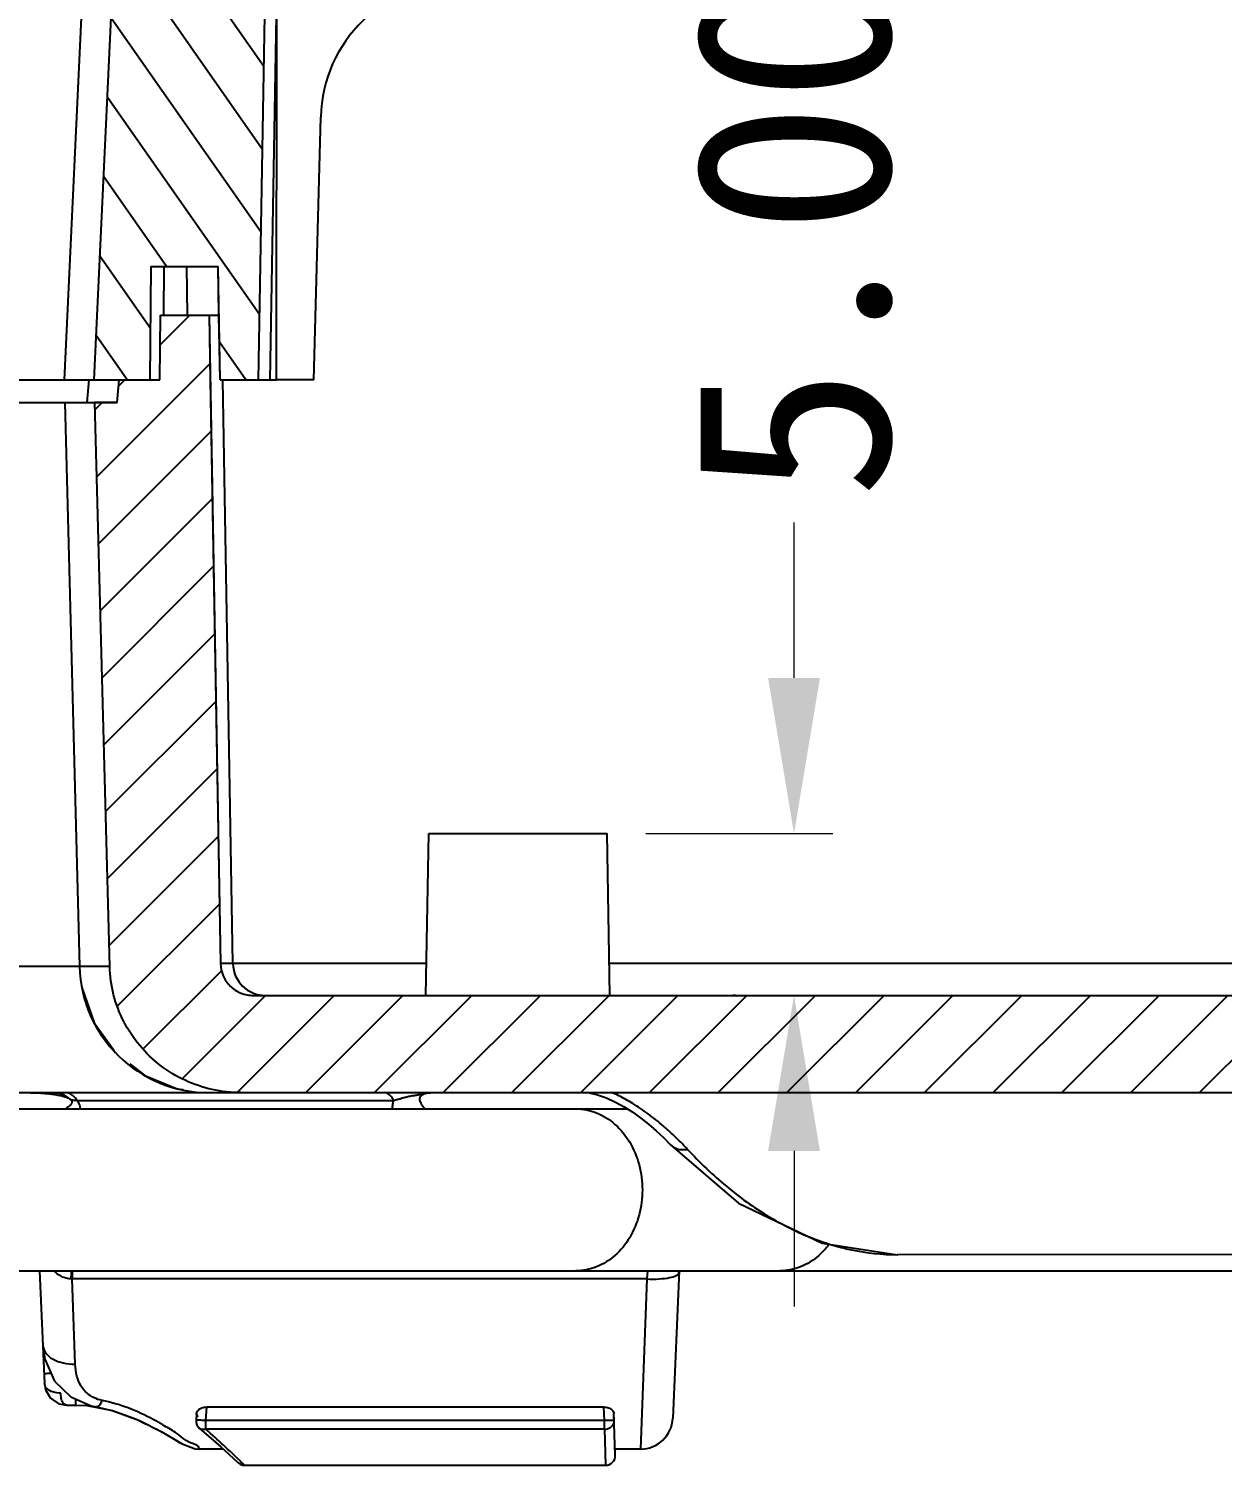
# Model space of a CAD drawing. Header units: millimetres. Extents: x 186 to 1161, y 123 to 802.
# Drawn here: x 520.87 to 557.7, y 442.49 to 486.83 of the extents above; entities that cross this region are included whole.
import ezdxf

# ---------------------------------------------------------------- set-up
doc = ezdxf.new("R2010")
doc.units = ezdxf.units.MM
doc.layers.add('dim', color=3, linetype='Continuous', lineweight=9)
doc.styles.add('FFS', font='')
doc.styles.get('FFS').set_extended_font_data('FangSong_GB2312')
doc.dimstyles.new('YanXiu', dxfattribs={"dimtxt": 2.5, "dimasz": 2.2, "dimexe": 0.66, "dimexo": 0.66, "dimgap": 0.66, "dimtad": 0, "dimzin": 1, "dimdsep": 46, "dimtxsty": 'FFS', "dimcen": 0, "dimclrd": 256, "dimclre": 131, "dimclrt": 42, "dimazin": 0, "dimtfac": 1, "dimtofl": 0, "dimtmove": 0, "dimatfit": 3, "dimfxl": 1, "dimlwd": 5, "dimlwe": 5, "dimarcsym": 0})

# ---------------------------------------------------------------- blocks, each defined once
blk = doc.blocks.new('*D153')
at = {"layer": 'Defpoints', "color": 0}
for p in [(538.7202044471778, 461.9910905168533), (544.4889628868168, 461.9910905168533), (538.8074797717782, 456.9910905168533)]:
    blk.add_point(p, dxfattribs=at)
at = {"layer": 'dim', "lineweight": 5}
for p, q in [((544.4889628868168, 466.7910905168533), (544.4889628868168, 471.5910905168533)), ((544.4889628868168, 452.1910905168533), (544.4889628868168, 447.3910905168533))]:
    blk.add_line(p, q, dxfattribs=at)
at = {"layer": 'dim', "color": 131, "lineweight": 5}
for p, q in [((539.9196044471778, 461.9910905168533), (545.6883628868168, 461.9910905168533)), ((540.0068797717781, 456.9910905168533), (545.6883628868168, 456.9910905168533))]:
    blk.add_line(p, q, dxfattribs=at)
at = {"layer": 'dim'}
for points in [[(543.6889628868169, 466.7910905168533), (545.2889628868168, 466.7910905168533), (544.4889628868168, 461.9910905168533)], [(543.6889628868169, 452.1910905168533), (545.2889628868168, 452.1910905168533), (544.4889628868168, 456.9910905168533)]]:
    blk.add_solid(points, dxfattribs=at)
at = {"layer": 'dim', "color": 42, "insert": (544.4889628868167, 480.4769770033399), "char_height": 6, "attachment_point": 5, "rotation": 90, "style": 'FFS'}
blk.add_mtext('5.00', dxfattribs=at)

msp = doc.modelspace()

# ---------------------------------------------------------------- hatches: boundary and pattern name
at = {"linetype": 'Continuous'}
h = msp.add_hatch(dxfattribs=at)
h.set_pattern_fill('DEFAULT__8', color=2, scale=1.5, angle=125, style=0, pattern_type=0)
h.set_pattern_definition([(125, (335.4924347222777, 614.3216795796532), (-1.2287280664, -0.8603646545), [])])
edge = h.paths.add_edge_path()
edge.add_line((618.4321663564779, 497.4910905168533), (613.4702044471778, 497.4910905168533))
edge.add_arc((618.4327794786777, 495.4478544859537), 2.043236123, 57.47384233520001, 90.01719297910002)
edge.add_spline(control_points=[(619.5313959167779, 497.1706007496539), (619.7778837080778, 497.0132184951533), (620.2691110158776, 496.6996585388531), (621.0007104192773, 496.2329370654531), (621.484950839078, 495.9242052538536), (621.7261985236773, 495.7704442030533)], knot_values=[0, 0, 0, 0, 0.3333333333, 0.6666666667, 1, 1, 1, 1], degree=3, periodic=0)
edge.add_spline(control_points=[(621.7261984525776, 495.7704440916539), (621.7948328636776, 495.7266994265535), (621.9174551108781, 495.6260371153537), (622.0632571092774, 495.4340842467534), (622.1584108725774, 495.2131678520534), (622.1850350111781, 495.0578126110538), (622.1888427163776, 494.9771524601535)], knot_values=[0, 0, 0, 0, 0.25, 0.5, 0.75, 1, 1, 1, 1], degree=3, periodic=0)
edge.add_line((622.1888425933776, 494.9771524543537), (623.0854850119777, 475.9910905168533))
edge.add_line((623.0854850119777, 475.9910905168533), (621.3592415458779, 475.9910905168533))
edge.add_line((621.3592415458779, 475.9910905168533), (621.3327464644781, 478.9857552545534))
edge.add_line((621.3327437503776, 478.9857552368537), (621.3282728902777, 479.4910905168533))
edge.add_line((621.3282728902777, 479.4910905168533), (619.2584425940777, 479.4910905168533))
edge.add_line((619.2584425940777, 479.4910905168533), (619.1966026427781, 475.9910905168533))
edge.add_line((619.1966026427781, 475.9910905168533), (618.0172695897782, 475.9910905168533))
edge.add_line((618.0172695897782, 475.9910905168533), (617.7082755602778, 493.4910905168533))
edge.add_line((617.7082755602778, 493.4910905168533), (582.9702044471778, 493.4910905168533))
edge.add_line((582.9702044471778, 493.4910905168533), (582.9702044471778, 496.1910905168531))
edge.add_line((613.4248074468778, 496.1910905168531), (582.9702044471778, 496.1910905168531))
edge.add_line((613.4248074468778, 496.1910905168531), (613.4702044471778, 497.4910905168533))
edge = h.paths.add_edge_path()
edge.add_line((582.9702044471778, 493.4910905168533), (582.9702044471778, 496.1910905168531))
edge.add_line((582.9702044471778, 493.4910905168533), (582.9702044471778, 496.1910905168531))
edge = h.paths.add_edge_path()
edge.add_line((527.5409917284778, 497.4910905168533), (532.4702044471778, 497.4910905168533))
edge.add_line((532.5156014474778, 496.1910905168531), (532.4702044471778, 497.4910905168533))
edge.add_line((532.5156014474778, 496.1910905168531), (582.9702044471778, 496.1910905168531))
edge.add_line((582.9702044471778, 493.4910905168533), (582.9702044471778, 496.1910905168531))
edge.add_line((528.2640482676779, 493.4910905168533), (582.9702044471778, 493.4910905168533))
edge.add_line((528.2640482676779, 493.4910905168533), (527.9553330336776, 475.9910905168533))
edge.add_line((526.7773435975778, 475.9910905168533), (527.9553330336776, 475.9910905168533))
edge.add_line((526.7773435975778, 475.9910905168533), (526.7155468503779, 479.4910905168533))
edge.add_line((524.6472745247775, 479.4910905168533), (526.7155468503779, 479.4910905168533))
edge.add_line((524.6472745247775, 479.4910905168533), (524.6163360331775, 475.9910905168533))
edge.add_line((522.8927327614774, 475.9910905168533), (524.6163360331775, 475.9910905168533))
edge.add_line((522.8927327614774, 475.9910905168533), (523.7883164275772, 494.9771328613531))
edge.add_spline(control_points=[(523.7883160855781, 494.9771328774539), (523.7921328992779, 495.0580795525536), (523.8188769579774, 495.2138413376531), (523.9142657132779, 495.4349356717537), (524.059902247478, 495.6264923250535), (524.182108335378, 495.7268304742536), (524.250427716278, 495.7704241676536)], knot_values=[0, 0, 0, 0, 0.25, 0.5, 0.75, 1, 1, 1, 1], degree=3, periodic=0)
edge.add_spline(control_points=[(524.2504300912778, 495.7704204455538), (524.4907224083781, 495.9237477950535), (524.9735125359775, 496.2319031295535), (525.7043177835776, 496.6986318092538), (526.1959382891773, 497.0127769315538), (526.4428533787777, 497.1705966415536)], knot_values=[0, 0, 0, 0, 0.3333333333, 0.6666666667, 1, 1, 1, 1], degree=3, periodic=0)
edge.add_arc((527.540426817678, 495.4514529603537), 2.0396376348, 89.9841310021, 122.5558683358)
h = msp.add_hatch(dxfattribs=at)
h.set_pattern_fill('DEFAULT__9', color=2, scale=1.5, angle=45, style=0, pattern_type=0)
h.set_pattern_definition([(45, (335.4924347222777, 614.3216795796532), (-1.0606601718, 1.0606601718), [])])
edge = h.paths.add_edge_path()
edge.add_line((622.3125025006775, 475.9910905168533), (621.0554784026772, 475.9910905168533))
edge.add_line((622.3125025006775, 475.9910905168533), (622.3746687164776, 475.2910905168535))
edge.add_line((622.3746687164776, 475.2910905168535), (623.0668705331773, 475.2910905168535))
edge.add_line((623.0668705331773, 475.2910905168535), (622.6040207853775, 457.886376897254))
edge.add_spline(control_points=[(622.6040208096774, 457.8863768943536), (622.5949442544779, 457.5449896509533), (622.4921737451778, 456.8867693981535), (622.0819469370781, 455.9388005314538), (621.447017266978, 455.1324148699539), (620.6168245268782, 454.4949736161532), (619.5965806737777, 454.0785364452538), (618.9077386095778, 453.9910905168533), (618.551312555278, 453.9910905168533)], knot_values=[0, 0, 0, 0, 0.1666666667, 0.3333333333, 0.5, 0.6666666667, 0.8333333333, 1, 1, 1, 1], degree=3, periodic=0)
edge.add_line((618.551312555278, 453.9910905168533), (582.9702044471778, 453.9910905168533))
edge.add_line((582.9702044471778, 453.9910905168533), (582.9702044471778, 456.9910905168533))
edge.add_line((611.3829291225775, 456.9910905168533), (582.9702044471778, 456.9910905168533))
edge.add_line((611.4702044471778, 461.9910905168533), (611.3829291225775, 456.9910905168533))
edge.add_line((612.9702044471778, 461.9910905168533), (611.4702044471778, 461.9910905168533))
edge.add_line((613.0574797717782, 456.9910905168533), (612.9702044471778, 461.9910905168533))
edge.add_line((615.3829291225775, 456.9910905168533), (613.0574797717773, 456.9910905168533))
edge.add_line((615.3829291225775, 456.9910905168533), (615.4702044471778, 461.9910905168533))
edge.add_line((616.9702044471778, 461.9910905168533), (615.4702044471778, 461.9910905168533))
edge.add_line((616.9702044471778, 461.9910905168533), (617.0574797717782, 456.9910905168533))
edge.add_line((618.1697713498779, 456.9910905168533), (617.0574797717782, 456.9910905168533))
edge.add_spline(control_points=[(618.1697713498779, 456.9910905168533), (618.3070470205776, 456.9910905168533), (618.5599847961776, 457.0420354603536), (618.9005481721779, 457.2609749163537), (619.1246439799779, 457.5930705117532), (619.1793516284779, 457.8397412077536), (619.1817179757782, 457.9736376022536)], knot_values=[0, 0, 0, 0, 0.25, 0.5, 0.75, 1, 1, 1, 1], degree=3, periodic=0)
edge.add_line((619.1817180296775, 457.9736376013532), (619.5355305767771, 477.9910905168533))
edge.add_line((621.0377824068773, 477.9910905168533), (619.5355305767771, 477.9910905168533))
edge.add_line((621.0377824068773, 477.9910905168533), (621.0554784026772, 475.9910905168533))
edge = h.paths.add_edge_path()
edge.add_line((582.9702044471778, 453.9910905168533), (582.9702044471778, 456.9910905168533))
edge.add_line((582.9702044471778, 453.9910905168533), (582.9702044471778, 456.9910905168533))
edge = h.paths.add_edge_path()
edge.add_line((523.6648002165775, 475.9910905168533), (524.9202296519779, 475.9910905168533))
edge.add_line((524.9202296519779, 475.9910905168533), (524.9379053224775, 477.9910905168533))
edge.add_line((524.9379053224775, 477.9910905168533), (526.4385417322774, 477.9910905168533))
edge.add_line((526.4385417322774, 477.9910905168533), (526.7919981052773, 457.9736375377531))
edge.add_spline(control_points=[(526.7919981300774, 457.9736375382533), (526.7943632545775, 457.8396774368537), (526.8490640593773, 457.5929203637531), (527.0730541611774, 457.260813312754), (527.4132848012778, 457.0419859352539), (527.6658937793782, 456.9910905168533), (527.8029743048774, 456.9910905168533)], knot_values=[0, 0, 0, 0, 0.25, 0.5, 0.75, 1, 1, 1, 1], degree=3, periodic=0)
edge.add_line((527.8029743048774, 456.9910905168533), (582.9702044471778, 456.9910905168533))
edge.add_line((582.9702044471778, 453.9910905168533), (582.9702044471778, 456.9910905168533))
edge.add_line((527.4220140764774, 453.9910905168533), (582.9702044471778, 453.9910905168533))
edge.add_spline(control_points=[(527.4220140764774, 453.9910905168533), (527.1204855031774, 453.9910905168533), (526.5335506314777, 454.0560955602539), (525.6837880216781, 454.3428104517532), (524.9178082737781, 454.8073517964538), (524.272980894978, 455.4259880732532), (523.7799432168777, 456.1689010681537), (523.463198885478, 457.0066192578531), (523.3815688484774, 457.5871372524532), (523.3736223649776, 457.8863777028535)], knot_values=[0, 0, 0, 0, 0.1428571429, 0.2857142857, 0.4285714286, 0.5714285714, 0.7142857143000001, 0.8571428570999999, 1, 1, 1, 1], degree=3, periodic=0)
edge.add_line((523.3736224627773, 457.8863777018539), (522.9113225491774, 475.2910905168535))
edge.add_line((523.6027063235779, 475.2910905168535), (522.9113225491783, 475.2910905168535))
edge.add_line((523.6027063235779, 475.2910905168535), (523.6648002165775, 475.9910905168533))

# ---------------------------------------------------------------- linework, layer by layer
at = {"color": 7, "linetype": 'Continuous'}
for p, q in [((522.8506317830779, 494.9771136886536), (521.9673777267781, 475.9910905168533)), ((522.8927327614774, 475.9910905168533), (523.7883164275781, 494.9771328613531)), ((522.8927327614774, 475.9910905168533), (523.7883164275781, 494.9771328613531)), ((528.2640482676779, 493.4910905168533), (527.9553330336776, 475.9910905168533)), ((528.2640482676779, 493.4910905168533), (527.9553330336776, 475.9910905168533)), ((528.3268309116775, 475.9910905168533), (528.6322945610773, 493.4910905168533)), ((528.5230377014777, 475.9910905168533), (528.5306210975778, 487.6662219467532)), ((529.6707871943781, 475.9910905168533), (529.8832220772774, 484.1036513946535)), ((524.6472745247775, 479.4910905168533), (524.6163360331775, 475.9910905168533)), ((524.6472745247775, 479.4910905168533), (524.6163360331775, 475.9910905168533)), ((524.6472745247775, 479.4910905168533), (526.7155468503779, 479.4910905168533)), ((524.6472745247775, 479.4910905168533), (526.7155468503779, 479.4910905168533)), ((525.0441690793778, 477.9901631750533), (525.0572673619781, 479.4910905168533)), ((525.7421536572774, 479.4910905168533), (525.7683317005776, 477.9910905168533)), ((526.7419366005779, 477.9964473214538), (526.7155468503779, 479.4910905168533)), ((526.7773435975778, 475.9910905168533), (526.7155468503779, 479.4910905168533)), ((524.9202296519779, 475.9910905168533), (524.9379053224775, 477.9910905168533)), ((524.9202296519779, 475.9910905168533), (524.9379053224775, 477.9910905168533)), ((524.9379053224775, 477.9910905168533), (526.7420311705773, 477.9910905168533)), ((524.9379053224775, 477.9910905168533), (526.4385417322774, 477.9910905168533)), ((526.4385417322774, 477.9910905168533), (526.4739547241779, 475.9857330550537)), ((526.4385417322774, 477.9910905168533), (526.7919981052773, 457.9736375377531)), ((526.7773435975778, 475.9910905168533), (526.7419366005779, 477.9964473214538)), ((515.1702044471776, 475.9910905168533), (524.9202296519779, 475.9910905168533)), ((522.7287804934776, 475.9910905168533), (522.6675259236781, 475.2910905168535)), ((522.8927327614774, 475.9910905168533), (524.6163360331775, 475.9910905168533)), ((523.6027063235779, 475.2910905168535), (523.6648002165775, 475.9910905168533)), ((523.6027063235779, 475.2910905168535), (523.6648002165775, 475.9910905168533)), ((523.6648002165775, 475.9910905168533), (524.9202296519779, 475.9910905168533)), ((526.4739547241779, 475.9857330550537), (526.7919981052773, 457.9736375377531)), ((526.7773435975778, 475.9910905168533), (528.5230377014777, 475.9910905168533)), ((526.7773435975778, 475.9910905168533), (527.9553330336776, 475.9910905168533)), ((527.1762496003776, 457.9736379706535), (526.8617254500778, 475.9925634199533)), ((529.6707871943781, 475.9910905168533), (528.5230377014777, 475.9910905168533)), ((517.5771022845774, 475.2910905168535), (523.6027063235779, 475.2910905168535)), ((521.9857213119776, 475.2910905168535), (522.4415696846781, 457.8863848104536)), ((523.3736224627773, 457.8863777018539), (522.9113225491774, 475.2910905168535)), ((523.6027063235779, 475.2910905168535), (522.9113225491774, 475.2910905168535)), ((523.3736224627773, 457.8863777018539), (522.9113225491774, 475.2910905168535)), ((533.1329291225775, 456.9910905168533), (533.2202044471778, 461.9910905168533)), ((533.2202044471778, 461.9910905168533), (538.7202044471778, 461.9910905168533)), ((538.8074797717782, 456.9910905168533), (538.7202044471778, 461.9910905168533)), ((521.0891733393773, 457.8864221612537), (506.4409980693781, 457.8863883130532)), ((522.4415701120779, 457.8863825389533), (521.0891733393773, 457.8864221612537)), ((522.7877902192777, 457.8863770765536), (522.4415696846781, 457.8863848104536)), ((523.081465594978, 457.8863828819538), (522.7877902192777, 457.8863770765536)), ((523.3736224870781, 457.8863768271538), (523.081465594978, 457.8863828819538)), ((533.1500795549773, 457.9736381314531), (526.7919981052773, 457.9736375377531)), ((607.1500795550774, 457.9736381383534), (538.7903293392774, 457.9736381381533)), ((522.5096767451778, 457.2725152110531), (522.5129679576776, 457.2419564753534)), ((522.5129679576776, 457.2419564753534), (522.890488519778, 456.1511433653538)), ((527.8029743048774, 456.9910905168533), (611.3829291225775, 456.9910905168533)), ((527.8029743048774, 456.9910905168533), (582.9702044471778, 456.9910905168533)), ((522.890488519778, 456.1511433653538), (523.5075018730777, 455.2925129361536)), ((523.9924086887777, 454.8799354700539), (524.4587633409774, 454.5174738615531)), ((524.4587633409774, 454.5174738615531), (525.4574176072774, 454.1142076972535)), ((525.4574176072774, 454.1142076972535), (525.6384490045775, 454.091575354654)), ((515.8713196125773, 453.9910905168533), (630.0690892817775, 453.9910905168533)), ((522.3658737253782, 453.7530007915536), (532.1325201778782, 453.7530021515538)), ((527.4220140764774, 453.9910905168533), (582.9702044471778, 453.9910905168533)), ((517.7411213180776, 453.4910905168533), (539.3479681335775, 453.4910905168533)), ((547.6882830647774, 448.9910905168533), (547.6872201042779, 448.9910913568535)), ((559.3603312563773, 448.9911177442534), (547.6885093737774, 448.9910905168533)), ((517.7411213180776, 448.4910905168533), (628.2016831651781, 448.4910905168533)), ((521.2103396331777, 448.4910905168533), (521.3622229281773, 445.0123911385533)), ((522.2112953058777, 448.4910905168533), (522.211294624678, 448.2410510025536)), ((539.9692537692781, 448.4910904716533), (539.9474179784775, 448.2410515190538)), ((540.9483739757779, 448.4910905168533), (540.7499981227775, 443.9475364901534)), ((539.9474212152782, 448.2410884278531), (522.2112969756781, 448.2410510028537)), ((522.3096438658777, 445.6130323182531), (522.2112969756781, 448.2410510028537)), ((539.9474212152782, 448.2410884278531), (539.7509499011776, 442.9910905174536)), ((521.3621519271774, 445.0143373727531), (521.3958416119776, 444.8188457870535)), ((521.3958416119776, 444.8188457870535), (521.5482943777779, 444.5578721957534)), ((521.5482943777779, 444.5578721957534), (521.7997074290779, 444.3923207200539)), ((521.7997074290779, 444.3923207200539), (522.0493845803776, 444.3486410945532)), ((522.0494152128776, 444.3486400648533), (522.0490245351775, 444.3486410001531)), ((522.0500930445778, 444.3486399972533), (522.3201379197781, 444.3486399972533)), ((522.320133791578, 444.5365134172532), (522.3201343392775, 444.3486404393532)), ((522.3201354108778, 444.3486524903535), (522.669699206278, 444.3322524164539)), ((522.669699206278, 444.3322524164539), (523.4646690404779, 444.1777434168532)), ((522.802260406078, 444.3275837177532), (522.968401630178, 444.2927222758533)), ((522.9673290368773, 444.2928131115539), (523.4823194155779, 444.1727226701539)), ((526.3411637494773, 443.8700812038539), (526.3703473196774, 444.2883904773532)), ((538.6232154023774, 444.2883904730531), (526.3703473109781, 444.2883904730531)), ((538.6378230838782, 443.8700812036539), (538.6232154023774, 444.2883904730531)), ((523.4646690404779, 444.1777434168532), (524.1981416962781, 443.9100439423535)), ((523.4823194155779, 444.1727226701539), (524.2892303074777, 443.8696907500532)), ((524.1981416962781, 443.9100439423535), (524.498360481678, 443.7642984604533)), ((526.0565583270782, 444.0910587333535), (526.041895799578, 443.8805563925532)), ((538.6378230838782, 443.8700812036539), (526.3411637494773, 443.8700812038539)), ((526.3411637493773, 443.6041330564537), (526.3411637606778, 443.8700812020531)), ((538.6378230838782, 443.6041330562537), (538.6378230838782, 443.8700812036539)), ((538.9376403320775, 443.8700812036539), (538.9299318815774, 444.0908223420536)), ((538.974953061278, 442.8015844390536), (538.9299318815774, 444.0908223420536)), ((524.8092898452778, 443.6133533759537), (525.105041491578, 443.4471078078539)), ((526.1471140441781, 443.6308217089534), (526.4925654251774, 443.3324301504533)), ((526.1473300315774, 443.6306386715539), (526.1472435860778, 443.6307119055534)), ((538.6378230838782, 443.6041330562537), (526.3411637444779, 443.6041330564537)), ((538.6378230838782, 443.6041330562537), (538.6746618932775, 442.5052523608535)), ((526.8740452342781, 442.9910905168533), (526.1168217263776, 442.9910905168533)), ((526.4925654251774, 443.3324301504533), (526.802543960378, 443.0562416325536)), ((526.802543960378, 443.0562416325536), (527.0382887388778, 442.8413344957532)), ((539.7509505231774, 442.9910905168533), (538.9683353599776, 442.9910905168533)), ((527.037004233378, 442.8426042031531), (527.2004361674781, 442.6914938414536)), ((527.0382887388778, 442.8413344957532), (527.2012373012776, 442.6906525570537)), ((527.2004361674781, 442.6914938414536), (527.3281675158778, 442.5721305508539)), ((527.2232286103781, 442.7908922332533), (527.2243731733779, 442.7897975886533)), ((527.5313445148777, 442.4910905168533), (538.6746618794778, 442.4910905168533))]:
    msp.add_line(p, q, dxfattribs=at)
for points in [[(533.2553282820782, 453.9898193616534), (533.2643809059773, 453.9904701986532), (533.2753927716776, 453.9909204853536), (533.2881946361776, 453.9910905169534)], [(538.0307490585774, 453.9910905168533), (538.1700607873781, 453.9811138316534), (538.4272890145776, 453.9259784682533), (538.7047055926778, 453.8292156417535), (538.9821816553776, 453.7018546489533), (539.2523195547774, 453.5522152421534), (539.512398339878, 453.3860105323536)], [(539.512398339878, 453.3860105323536), (539.7620475969779, 453.2068078640539), (540.0020428137777, 453.0165463288538), (540.233249337678, 452.8163127808537), (540.4571674402778, 452.6058785790535), (540.6692791412779, 452.3904416572539)], [(540.6692700630774, 452.3904621605532), (542.7797729936774, 450.5852763658538), (545.3551297843778, 449.3423419974531), (547.6872201197775, 448.9911046508539)], [(521.3107380554775, 446.1918731099538), (521.3685786632777, 445.7663191735535), (521.6704020039779, 445.0865817386536)], [(521.6704020039779, 445.0865817386536), (522.1765555020775, 444.5987331080539), (522.802260406078, 444.3275837177532)], [(524.2892303074777, 443.8696907500532), (524.9595155601774, 443.5318968486533), (525.4328936465781, 443.2560884517532), (525.6070782017778, 443.1481009305533)], [(525.3967071776779, 443.2771720892531), (525.5320476296774, 443.1950087656539), (525.6070782017778, 443.1481009305533)], [(525.6070782017778, 443.1481009305533), (526.0099425445778, 443.0003276013538), (526.1448622629778, 442.9911837890538)], [(527.3281675158778, 442.5721305508539), (527.3948229362777, 442.5249342686536), (527.4717405435777, 442.4974638788533), (527.5332428944776, 442.4910919835536)]]:
    msp.add_lwpolyline(points, dxfattribs=at)
for centre, radius, start, end in [((534.1817485746778, 483.9910905168533), 4.3, 90, 178.5000000000104), ((526.4401990631777, 457.9910905168533), 4, 181.4999706974972, 269.9999999955185), ((528.1760968365779, 457.9910905168533), 1, 181.0000084622948, 270), ((526.4424058160776, 457.9910905168533), 4, 190.1206884879904, 221.6085452375839), ((526.4428777219773, 457.9910905168533), 4, 190.7837707290224, 223.7504671380103), ((526.4428777219773, 457.9910905168533), 4, 240.1519770206074, 256.5948025904859), ((526.4424058160776, 457.9910905168533), 4, 244.73460669531, 253.0349232289919), ((524.2874366359774, 474.2853334323534), 20.6220512424, 264.4892818430744, 264.6534150409744), ((531.3753479235775, 453.3611009699532), 0.8525716826, 27.36578167368362, 29.35891036877857), ((535.3611244528774, 441.3129113357534), 12.8534543027, 102.9676061451809, 103.4898795095121), ((536.1633134894773, 437.8853792785537), 16.3735927324, 102.5424717710705, 103.0116868974001), ((544.8047769590776, 398.7485964584537), 56.4530323314, 102.3435797237177, 102.4776851826792), ((534.1264636815777, 445.6601761485533), 9.6640467483, 42.91727254950128, 45.81631044447334), ((522.049558833578, 442.7289350426533), 5.5144503696, 88.31926360870197, 88.66003796849441), ((526.3411677456779, 443.8596121654534), 0.3000039297, 175.9967431325111, 229.7503872955268), ((539.7509506047782, 443.9911719921536), 1, 269.9999596977046, 357.4990758172027), ((518.2351772018774, 432.1123672019537), 13.4576411613, 57.80379111428462, 59.7793164616951), ((507.4817107665776, 422.2930768829535), 28.4577139787, 47.0212295106961, 48.49242545168514), ((502.8354589296778, 417.2988934152534), 35.2789641817, 46.26819627790258, 47.03007100899886), ((499.7923351090776, 414.1087695656531), 39.6877573166, 46.03667963299637, 46.27510477718879), ((538.6751364684778, 442.7910958227537), 0.3, 269.9999970328969, 2.000000000003726)]:
    msp.add_arc(centre, radius, start, end, dxfattribs=at)
for points, start_tangent, end_tangent in [([(527.4220140764774, 453.9910905168533), (526.5386572477773, 454.0876301146534), (525.6977518319782, 454.3724481939532), (524.938000335278, 454.8330342851539), (524.298279178478, 455.4467008595536), (523.809325441378, 456.1847019339536), (523.4955820980776, 457.0121290582535), (523.3736223649776, 457.8863777028535)], (-1, 0), (-0.02654615402087339, 0.9996475887565079)), ([(527.4220140764774, 453.9910905168533), (526.5386572477773, 454.0876301146534), (525.6977518319782, 454.3724481939532), (524.938000335278, 454.8330342851539), (524.298279178478, 455.4467008595536), (523.809325441378, 456.1847019339536), (523.4955820980776, 457.0121290582535), (523.3736223649776, 457.8863777028535)], (-1, 0), (-0.02654615401604834, 0.9996475887566361)), ([(526.7919981300774, 457.9736375382533), (526.8727205417781, 457.5992584568537), (527.0924275842781, 457.2796932583531), (527.4197319391778, 457.0657333102533), (527.8029743048774, 456.9910905168533)], (0.01765268862861745, -0.9998441791520223), (1, 0)), ([(526.7919981300774, 457.9736375382533), (526.8727205417781, 457.5992584568537), (527.0924275842781, 457.2796932583531), (527.4197319391778, 457.0657333102533), (527.8029743048774, 456.9910905168533)], (0.01765268867167448, -0.9998441791512621), (1, 0)), ([(542.7300127072776, 456.9679450171532), (542.6081186506781, 456.9910905168533)], (-0.9350956523445078, 0.3543954302278738), (-1, 0)), ([(520.8858727468778, 453.9910904756532), (521.0726236080782, 453.9880665860535), (521.2515830704779, 453.9794768657537), (521.4221168820777, 453.9659003767536), (521.5846087212776, 453.9474775092538), (521.7392628101779, 453.9238502139531), (521.8865763488775, 453.8937392151536), (522.028030649778, 453.8518760548538)], (0.9999999927420256, 0.0001204821521778313), (0.9281025827462813, -0.3723245840656805)), ([(521.6651078391778, 453.9910896580539), (521.8449071493778, 453.9662972268532), (522.0174603325777, 453.8929978243539)], (0.9999999999989543, 1.446160691332397e-06), (0.8350188278537521, -0.5502213710223787)), ([(522.1629883593778, 453.6147661934535), (522.102237756978, 453.5580791483533), (522.025336407678, 453.5015506495536), (522.009365737078, 453.4907954661537)], (-0.6639862034133809, -0.7477448239049767), (-0.8321977679353446, -0.5544789220912104)), ([(522.3658261534774, 453.7530007915536), (522.2593677604773, 453.8827977545532), (522.1393483991778, 453.9636404632536), (522.012357066078, 453.9910905168533)], (-0.5402435832297875, 0.8415086872867324), (-0.999999999999182, 1.279089140138755e-06)), ([(522.0174603325777, 453.8929978243539), (522.1536532945775, 453.7762523162535)], (0.835018827833767, -0.5502213710527081), (0.7306006031084702, -0.6828050664263848)), ([(522.028030649778, 453.8518760548538), (522.1628771879778, 453.7752741595539)], (0.9281025828320018, -0.3723245838520031), (0.7932600018247586, -0.6088830507617896)), ([(522.1628771879778, 453.7752741595539), (522.1881741261777, 453.7568403968532), (522.1988433155775, 453.7390412695538), (522.2048868203774, 453.7207531577531), (522.2063638625777, 453.7015779724532), (522.2030529117774, 453.6813470978539)], (0.8677568818108947, -0.4969889275123069), (-0.2680005335093568, -0.9634187635907349)), ([(522.2030529117774, 453.6813470978539), (522.1947488857777, 453.6600959328532), (522.1813852726773, 453.6378931931538), (522.1629883593778, 453.6147661934535)], (-0.2680005329233882, -0.9634187637537376), (-0.6626019159784192, -0.7489717624461739)), ([(522.1734140651779, 453.7735844875531), (522.2027571474773, 453.7698276610533), (522.2532832506777, 453.7640885421531), (522.3070607029777, 453.7585921271536)], (0.9689888477434355, -0.2471044575657213), (0.9954826149470832, -0.09494400106440216)), ([(522.4686657248776, 453.4911536481538), (522.464774912778, 453.5322102542539), (522.4483777751775, 453.6043079319531), (522.416613807778, 453.6782458333535), (522.3658737253782, 453.7530007915536)], (-0.05135971796784774, 0.9986802187738891), (-0.6348247835263074, 0.7726561293491284)), ([(532.1184201063779, 453.7790988229533), (532.0465950444777, 453.8828019813534), (531.9497364799781, 453.9636418917532), (531.8472521914773, 453.9910905168533)], (-0.4906046061622967, 0.8713823043947689), (-0.9999999999906565, -4.322880316179376e-06)), ([(532.1325201778782, 453.7530021515538), (532.1012085132779, 453.6315300275535), (532.0884296125778, 453.4984389215531), (532.0882888787773, 453.4910980513539)], (-0.3288252292905637, -0.9443907923005223), (-0.01542596642978297, -0.9998810127008649)), ([(532.1325220701774, 453.7530102707531), (532.2476036463777, 453.7833100962532), (532.3627528335774, 453.8117534878536)], (0.9645172713931972, 0.2640197590791673), (0.9723159667947651, 0.2336699824880408)), ([(532.7366160695774, 453.8966186546538), (532.8588753660779, 453.9232486245535), (532.9750412559779, 453.9471554955533), (533.0985537694778, 453.971469924554)], (0.9766599392864901, 0.2147914406881934), (0.9839215424993566, 0.1786012267754254)), ([(532.9543941384782, 453.7298689545539), (532.9449962419776, 453.7880098611538), (532.9505979330779, 453.8385675677534)], (-0.2701274398336119, 0.9628245770902082), (0.2610926362719763, 0.9653137496609845)), ([(532.9505979330779, 453.8385675677534), (532.9653239246782, 453.8742160894533), (532.987740530778, 453.9042036257531), (533.0162374925776, 453.9286911215538), (533.049278420578, 453.9481305503539), (533.0856190059776, 453.9631470379534), (533.1244779863773, 453.9744005299533), (533.1655728440774, 453.9824692103537), (533.2090850543773, 453.9877831236533), (533.2843747439774, 453.9910905168533)], (0.2610354396280257, 0.9653292180692571), (0.9999798359491978, 0.006350409043179042)), ([(533.1053486502778, 453.4903280117539), (533.0821061200777, 453.5164485287539), (533.0217338652774, 453.5942734352536), (532.979665814978, 453.6652973730531), (532.9543941384782, 453.7298689545539)], (-0.6758305703472649, 0.7370570128450654), (-0.2701274396224277, 0.9628245771494577)), ([(533.0985537694778, 453.971469924554), (533.2450519578779, 453.9902116749533)], (0.9839215425047084, 0.1786012267459423), (0.9987930760998603, 0.04911609853173034)), ([(540.2213238338782, 453.1563394932534), (539.9837242659778, 453.3385499281537), (539.749669401378, 453.5036568930534), (539.5192460152775, 453.6521686060539), (539.2954905316774, 453.7828197950537), (539.0803202154775, 453.8954852032537), (538.8739846255776, 453.9910905168533)], (-0.7816676507508495, 0.6236951849819332), (-0.9177016334666701, 0.3972703260156812)), ([(537.759317728578, 453.4910905168533), (538.392884204578, 453.3687318076534), (538.9644327795777, 453.0136330028533), (539.4180162968778, 452.4605536476536), (539.7092348414781, 451.7636330028533), (539.8095819131777, 450.9910905168533)], (1, 0), (0, -1)), ([(540.861927280178, 452.5903514468534), (540.7092574169774, 452.7354157593534), (540.4633234055782, 452.9555383967534), (540.2213238338782, 453.1563394932534)], (-0.7171516709354695, 0.6969171262599765), (-0.7816676507522278, 0.6236951849802062)), ([(540.6694479848775, 452.3906040954532), (540.8786256291778, 452.261081966453), (541.2037212146779, 452.2408135543535)], (0.693305057235281, -0.7206442240190257), (0.9887635548897398, 0.1494879009211277)), ([(541.2038089999778, 452.2408283044531), (542.4010278560781, 451.1026386809533), (543.6815176382779, 450.1839321810537), (544.9620939354782, 449.5381314539534), (545.8341622903781, 449.2434060064531)], (0.6808428567083082, -0.7324295218444368), (0.964787077753912, -0.2630321170485972)), ([(539.8095819131777, 450.9910905168533), (539.7092348414781, 450.2185480309533), (539.4180162968778, 449.5216273861531), (538.9644327795777, 448.9685480309533), (538.392884204578, 448.6134492261533), (537.759317728578, 448.4910905168533)], (0, -1), (-1, 0)), ([(545.5626897363782, 449.2987210523531), (545.2587658445773, 448.9685480309533), (544.6872172695776, 448.6134492261533), (544.0536507935776, 448.4910905168533)], (-0.6021012992106749, -0.7984197050980251), (-1, 0)), ([(545.8341622903781, 449.2434060064531), (546.2620464260781, 449.1403552215531), (547.6885017794775, 448.9910905204531)], (0.964787077753712, -0.2630321170493309), (0.9999999998673675, -1.628696441912607e-05)), ([(522.1785121462781, 448.2418774441537), (521.9652420203774, 448.2829694419531), (521.7907552287779, 448.3732950392539), (521.6536949761776, 448.4871518589532), (521.6499974831777, 448.4908400642532)], (-0.9997396090617804, 0.02281916021677014), (-0.7062980275101928, 0.7079146109067188)), ([(522.1796779362776, 448.4911631190532), (522.1785131712777, 448.2418855054536)], (0.01326654862981165, -0.999911995471328), (0.008746258158533466, -0.9999617507526097)), ([(539.9474212896775, 448.2410905202539), (540.3279456369773, 448.2440783705531), (540.6511055261781, 448.2842782375535), (540.8681841674779, 448.3556033841539), (540.946427405278, 448.4465034292532)], (0.9991306260505944, -0.04168923227581759), (0.0436222198587974, 0.9990480979084995)), ([(521.3107385417779, 446.1918731313533), (521.3943363503777, 445.9630365773535), (521.6126742845781, 445.7717309166535), (521.9335029165777, 445.6490657139536), (522.3096438656776, 445.6130794097533)], (0.05215201695056242, -0.9986391576179998), (0.9996468458544392, 0.02657411472224694)), ([(522.486729179378, 444.943181178154), (522.3632774299776, 445.2392188644533), (522.3096438658777, 445.6130323182531)], (-0.5150632753006643, 0.8571521582756191), (-0.03742793496210663, 0.999299329372572)), ([(521.369799564478, 445.3058285355535), (521.3488752119774, 445.3181041004534)], (-0.996106888079398, -0.08815365857851681), (-0.04361839209500968, 0.999048265035802)), ([(521.5669345636779, 445.3246088218536), (521.4159253073776, 445.3166703881532), (521.369799564478, 445.3058285355535)], (-0.9937249699010146, 0.111851169842911), (-0.9961068880085594, -0.0881536593789686)), ([(521.8617493083775, 444.7196586895532), (521.6158667995778, 444.7538774711536), (521.4336372012776, 444.8606514447536), (521.3622351087779, 445.0123395916532)], (-0.9996520572385187, -0.02637734745568076), (-0.04362033385064081, 0.9990481802569677)), ([(522.0214354603777, 444.3516904205533), (521.9899641076781, 444.363285526653), (521.9534834649776, 444.3912428131532), (521.9235601283781, 444.4314188600536), (521.8990519574782, 444.4842278612539), (521.8801040581775, 444.5503051404537), (521.8674439886781, 444.6293219495535), (521.8617493083775, 444.7196577107532)], (-0.9758235951649834, 0.2185596282923424), (-0.02182836489754614, 0.9997617328573342)), ([(522.8911736232776, 444.5742801618533), (522.6675489423778, 444.7231215319532), (522.486729179378, 444.943181178154)], (-0.9016638284118509, 0.4324376724265412), (-0.5150632753771303, 0.8571521582296708)), ([(522.0490245384781, 444.3486422919539), (522.0348927909781, 444.3494348880538), (522.0214354603777, 444.3516904205533)], (-0.999996714235566, 0.00256349723462074), (-0.975823595286089, 0.2185596277516306)), ([(523.1369747082781, 444.4928677715532), (522.8911736232776, 444.5742801618533)], (-0.9808125916707121, 0.1949529687390806), (-0.9016638285158026, 0.4324376722097941)), ([(522.9698872698773, 444.3072756438539), (523.0234999342774, 444.3135162368533), (523.1369747062781, 444.4928590754532)], (0.9948299846288606, -0.1015544271971485), (0.4074579916801137, 0.9132239511839407)), ([(525.0088374781781, 443.7410228458536), (524.719313123278, 443.9029584294537), (523.9406089332779, 444.2587297575535), (523.1369747082781, 444.4928677715532)], (-0.864600015183435, 0.5024607584128375), (-0.9806190564570948, 0.1959241335650037)), ([(526.0565196806774, 444.0910616458539), (526.0992518907779, 444.1825573602534), (526.2181475321777, 444.2606518857535)], (0.07044305162323367, 0.9975158026206935), (0.936264457151902, 0.3512959810103933)), ([(526.2181475321777, 444.2606518857535), (526.3703473109781, 444.2883904730531)], (0.9362644572320663, 0.3512959807967412), (1, 1.939151675024738e-09)), ([(538.6232154023774, 444.2883904730531), (538.7675829602777, 444.2631747422536), (538.8817753943777, 444.1919375241539), (538.9299318815774, 444.0908223420536)], (1, 0), (0.03489949681663276, -0.9993908270151102)), ([(526.3411637606778, 443.8700812021532), (526.2594104931777, 443.8753977149534), (526.1838763301776, 443.8795133252531), (526.1203074110781, 443.8821149452531), (526.0735428938779, 443.8830046655537), (526.0471310936773, 443.8821148758532), (526.0430860753777, 443.8795108622533)], (-0.9975657489293446, 0.0697321773863103), (-0.6599478697288785, -0.7513113929924898)), ([(526.1091909059778, 443.9819988161532), (526.0564427862773, 444.0776793323537), (526.0565196806774, 444.0910616458539)], (-0.7714411529165273, 0.636300673885247), (0.07044305167873585, 0.9975158026167742)), ([(538.9376403320775, 443.8700812036539), (538.922875971878, 443.8727985653538), (538.8802515201778, 443.8742270490536), (538.8139330077775, 443.8742270455539), (538.7304022812777, 443.8727985601533), (538.6378230838782, 443.8700812036539)], (-0.03489946892928143, 0.9993908279889575), (-0.9993923086820127, -0.03485704157321732)), ([(538.6378230838782, 443.6041330562537), (538.7322092024779, 443.6180170353534), (538.8170049581777, 443.6564464619539), (538.8835953623775, 443.7155159400534), (538.9252161921777, 443.7892235342531), (538.9376403320775, 443.8700812033537)], (0.9999846666869859, -0.005537724344671317), (-0.03489949689216233, 0.9993908270124726)), ([(526.1158128835777, 443.0123374724533), (525.8877724849781, 443.1762857129531), (525.4056813938778, 443.5006056635536)], (0.5755100875477012, 0.817794680302359), (-0.8465865677079782, 0.5322510529594324)), ([(526.3411637493773, 443.6041330563537), (526.2607752236781, 443.5910966696536), (526.1885718170779, 443.6054003155539), (526.1473625713779, 443.6306773343538)], (-0.9453247060542199, -0.3261306488564096), (-0.7650904516166788, 0.6439228221184483)), ([(527.343485787078, 442.6753965478536), (527.4297599181773, 442.5919102948535), (527.4878276066775, 442.5354174689535), (527.5229974747781, 442.5011021740536), (527.5328881995774, 442.4914330097533), (527.5330797354782, 442.4912439059533)], (0.7197846900238266, -0.6941973782774636), (-0.8286333006104878, -0.5597917944373328))]:
    msp.add_spline(points, degree=3, dxfattribs=dict(at, start_tangent=start_tangent, end_tangent=end_tangent))

# ---------------------------------------------------------------- dimensions: what is measured, and where the dimension line sits
at = {"layer": 'dim'}
dim = msp.add_linear_dim(base=(544.4889628868168, 461.9910905168533), p1=(538.8074797717782, 456.9910905168533), p2=(538.7202044471778, 461.9910905168533), angle=90, dimstyle='YanXiu', override={"dimtxt": 6, "dimasz": 4.800000000000001, "dimexe": 1.1994, "dimexo": 1.1994, "dimgap": 1.1994}, dxfattribs=at)
dim.commit()
dim.dimension.update_dxf_attribs({"geometry": '*D153', "text_midpoint": (544.4889628868167, 480.4769770033399)})

doc.saveas('drawing.dxf')
